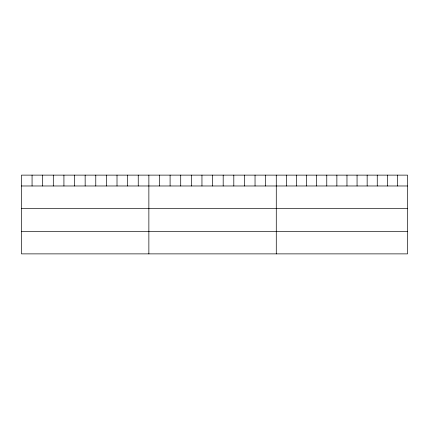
<?xml version="1.0" encoding="UTF-8"?>
<svg xmlns="http://www.w3.org/2000/svg" width="429" height="429" viewBox="0 0 429 429"><rect width="100%" height="100%" fill="white"/><g stroke="black" fill="none" stroke-linecap="round" stroke-linejoin="round"><path stroke-width="0.64" d="M407.55 185.977L407.55 253.877L21.45 253.877L21.45 175.123L407.55 175.123L407.55 185.977L21.45 185.977M21.45 208.387L407.55 208.387M21.45 231.472L407.55 231.472M397.452 175.123L397.452 185.977M387.355 175.123L387.355 185.977M377.257 175.123L377.257 185.977M367.16 175.123L367.16 185.977M357.062 175.123L357.062 185.977M346.964 175.123L346.964 185.977M336.862 175.123L336.862 185.977M326.764 175.123L326.764 185.977M316.666 175.123L316.666 185.977M306.569 175.123L306.569 185.977M296.471 175.123L296.471 185.977M286.374 175.123L286.374 185.977M276.276 175.123L276.276 253.877M265.658 175.123L265.658 185.977M255.041 175.123L255.041 185.977M244.423 175.123L244.423 185.977M233.805 175.123L233.805 185.977M223.187 175.123L223.187 185.977M212.569 175.123L212.569 185.977M201.952 175.123L201.952 185.977M191.334 175.123L191.334 185.977M180.716 175.123L180.716 185.977M170.099 175.123L170.099 185.977M159.481 175.123L159.481 185.977M148.863 175.123L148.863 253.877M138.245 175.123L138.245 185.977M127.627 175.123L127.627 185.977M117.01 175.123L117.01 185.977M106.392 175.123L106.392 185.977M95.774 175.123L95.774 185.977M85.157 175.123L85.157 185.977M74.539 175.123L74.539 185.977M63.921 175.123L63.921 185.977M53.303 175.123L53.303 185.977M42.685 175.123L42.685 185.977M32.068 175.123L32.068 185.977"/></g></svg>
